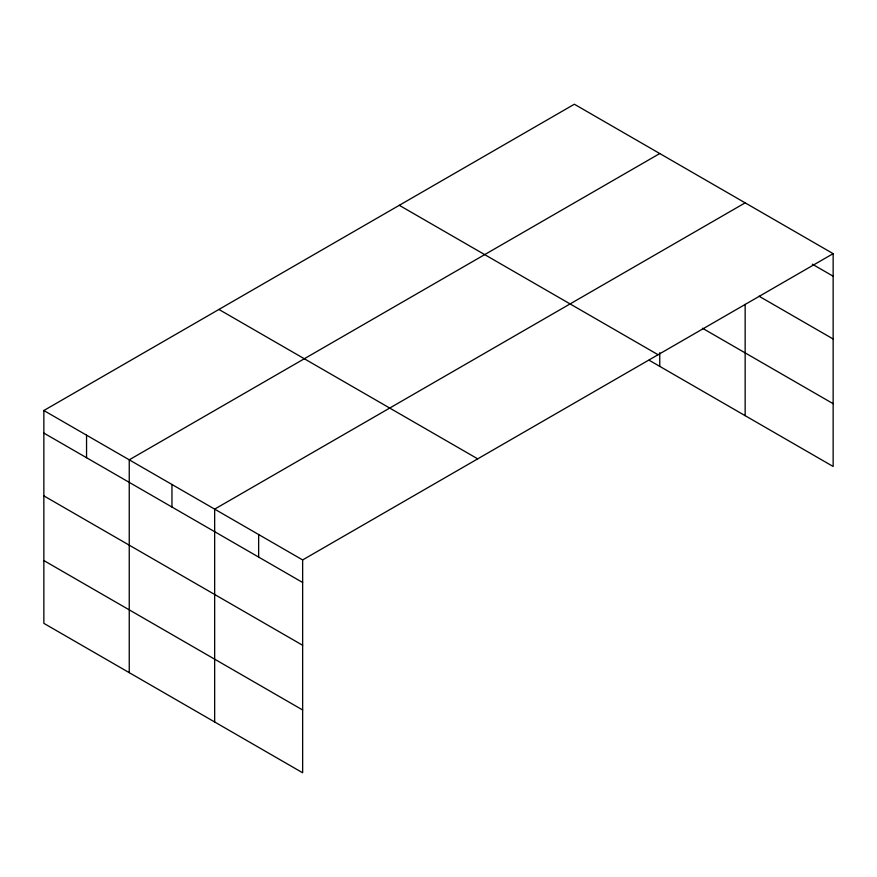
<?xml version="1.0" encoding="UTF-8"?>
<svg xmlns="http://www.w3.org/2000/svg" width="877" height="877" viewBox="0 0 877 877"><rect width="100%" height="100%" fill="white"/><g stroke="black" fill="none" stroke-linecap="round" stroke-linejoin="round"><path stroke-width="1.32" d="M649.079 360.206L833.15 466.476L833.15 253.65L574.358 104.231L43.85 410.524L43.85 623.35L302.642 772.769L302.642 559.932L43.85 410.524M659.756 153.541L129.248 459.822L129.248 672.659M745.154 202.85L214.657 509.131L214.657 721.968M302.642 559.932L833.15 253.65M812.31 264.174L833.15 276.2M759.054 296.218L833.15 338.993M702.455 328.239L833.15 403.694M399.287 205.306L658.079 354.725M218.921 309.449L477.713 458.857M43.85 433.074L302.642 582.481M43.85 495.867L302.642 645.275M43.85 560.556L302.642 709.975M745.154 304.363L745.154 415.676M659.756 352.718L659.756 366.378M258.649 534.532L258.649 557.081M171.958 484.477L171.958 507.027M86.549 435.167L86.549 457.728"/></g></svg>
